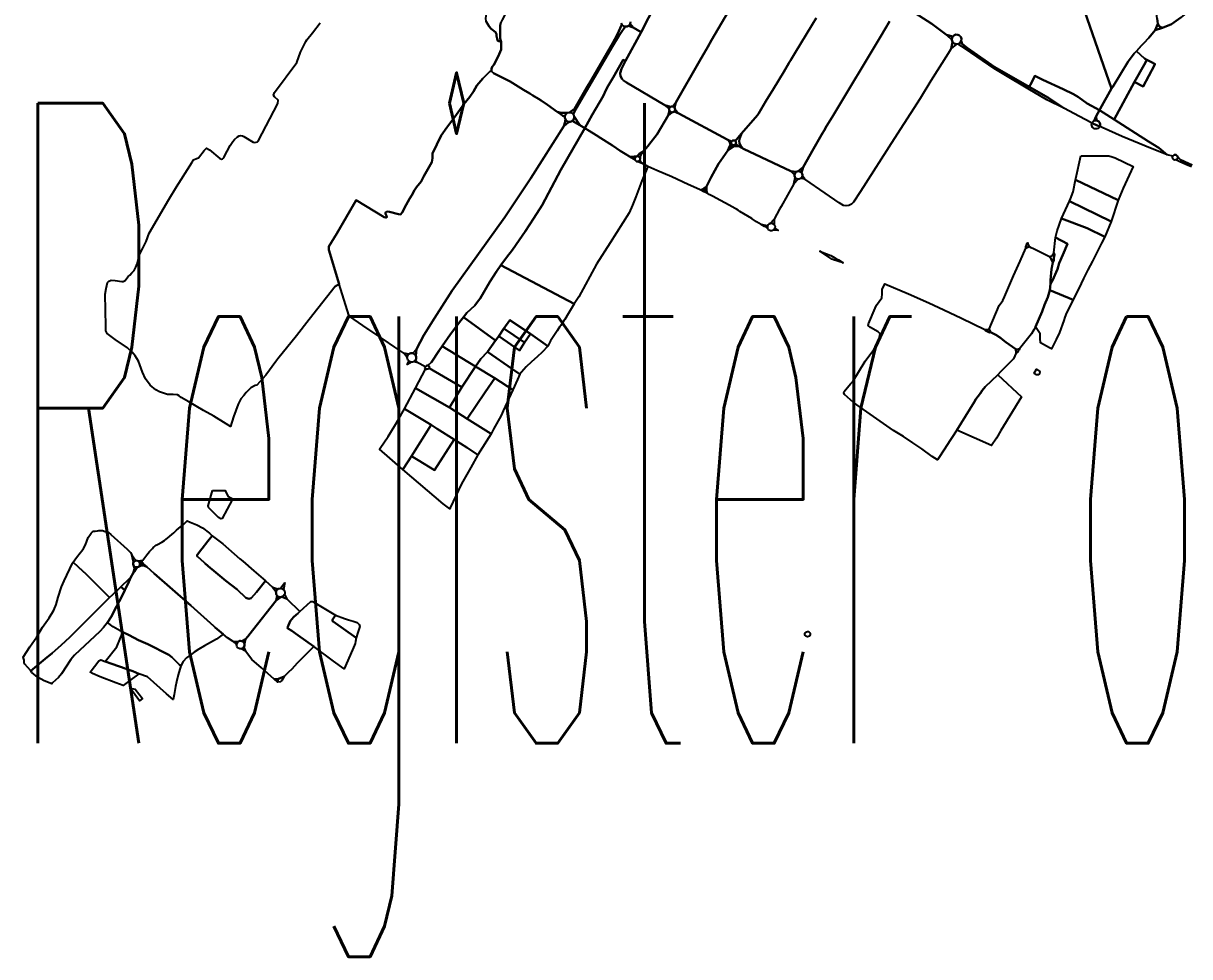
# Model space of a CAD drawing. Header units: millimetres. Extents: x -5124 to 18012, y -6362 to 5362.
# Drawn here: x -5064 to -135, y -6362 to -2417 of the extents above; entities that cross this region are included whole.
import ezdxf

# ---------------------------------------------------------------- set-up
doc = ezdxf.new("R2010")
doc.units = ezdxf.units.MM
doc.layers.add('brokenLine', color=1, linetype='Continuous')
doc.styles.get("Standard").update_dxf_attribs({"font": 'txt', "bigfont": 'bigfont'})

msp = doc.modelspace()

# ---------------------------------------------------------------- linework, layer by layer
at = {"layer": 'brokenLine', "color": 1}
for points in [[(-272.6, -2396.5), (-270.4, -2419.8), (-280.9, -2445.4), (-307.7, -2477.9), (-329.5, -2500.7), (-339, -2511.1), (-360.6, -2535.3), (-369.4, -2544.5), (-395.6, -2578.1), (-460.1, -2685), (-465.1, -2693.3), (-683.1, -2067.3)], [(-683.1, -2067.3), (-465.1, -2693.3)], [(-2453.2, -2454), (-2331, -2214.3)], [(-2331, -2214.3), (-2453.2, -2454), (-2453.2, -2454)], [(-199.6, -2319.2), (-164.1, -2339.1), (-136.7, -2359.9), (-145.2, -2370.1), (-173.1, -2393.1), (-212.6, -2420.8), (-250.6, -2435.6), (-263, -2431), (-270.4, -2419.8), (-272.6, -2396.5), (-278.2, -2354), (-281, -2330.5), (-277.9, -2311.2), (-269.7, -2283.4), (-261.3, -2285.3), (-238.5, -2296.9), (-199.6, -2319.2), (-199.6, -2319.2)], [(-3045.3, -2495.7), (-3059.4, -2490.9), (-3062.2, -2483.4), (-3064.2, -2470.3), (-3064.2, -2463.4), (-3069.1, -2454.5), (-3086.9, -2440.7), (-3095.9, -2430.4), (-3107.6, -2409.1), (-3109.6, -2396), (-3106.2, -2378.8), (-3081.3, -2339.2), (-3026.4, -2375.9), (-3041, -2402.1), (-3046.5, -2413.8), (-3048.5, -2426.2), (-3048.8, -2481.2), (-3045.3, -2495.7), (-3045.3, -2495.7)], [(-2071.1, -2345), (-2155.3, -2488.8), (-2171.7, -2516.8), (-2206.6, -2576.4), (-2306.7, -2752.1), (-2320, -2768.1), (-2324.5, -2768), (-2328.9, -2769.6), (-2352.7, -2763.3), (-2515.6, -2667.7), (-2527.9, -2659.1), (-2533, -2653.1), (-2541.1, -2640.4), (-2541.4, -2627.4), (-2536.4, -2610.1), (-2518.8, -2576), (-2453.2, -2454), (-2453.2, -2454)], [(-1713.7, -2395.8), (-1729.1, -2421.2), (-1804.8, -2546.1), (-1822.1, -2574.8), (-1827.2, -2583.1), (-1828.6, -2585.5), (-1850.8, -2622.2), (-1894.6, -2694.5), (-1926.3, -2746.7), (-1956.4, -2796.5), (-1961.9, -2805.6), (-2029.2, -2882.5), (-2038.3, -2892.5), (-2055.4, -2914.6), (-2057.9, -2912.9), (-2060.7, -2911.9), (-2063.7, -2911.8), (-2066.7, -2912.5), (-2069.2, -2914.1), (-2071.3, -2916.4), (-2089.7, -2907.7), (-2293.4, -2798.9), (-2309.7, -2781.1), (-2310.3, -2776.7), (-2312.3, -2772.9), (-2306.7, -2752.1), (-2206.6, -2576.4), (-2171.7, -2516.8), (-2155.3, -2488.8), (-2071.1, -2345)], [(-1315.3, -2361.8), (-1225.5, -2420), (-1163, -2466.3), (-1140.7, -2486.9), (-1137.7, -2496), (-1142.6, -2523.3), (-1156.3, -2544.8), (-1229.8, -2660.1), (-1274.4, -2734.8), (-1383.9, -2905.8), (-1526.5, -3127.7), (-1555.3, -3172.6), (-1564.6, -3181.6), (-1575.6, -3187.2), (-1586.6, -3189.2), (-1598.2, -3186.7), (-1617.1, -3176.2), (-1676.2, -3135.3), (-1761.3, -3076.5), (-1772.1, -3061.4), (-1772.1, -3057.1), (-1773.2, -3052.8), (-1775.4, -3049), (-1768.5, -3025.4), (-1724.7, -2948), (-1690.9, -2888.4), (-1676.2, -2862.5), (-1674.2, -2858.3), (-1641.9, -2806.1), (-1441.1, -2471.6), (-1403.9, -2409.7)], [(-465.1, -2693.3), (-513.5, -2779.2), (-516.8, -2784.7), (-568.7, -2755.9), (-605.5, -2729.4), (-626.4, -2717.2), (-669.5, -2695.5), (-755.2, -2655.3), (-789.3, -2639.6), (-804.3, -2669), (-814, -2686), (-958.4, -2603.1), (-1075.7, -2520.3), (-1096.2, -2503.4), (-1100.6, -2491.1), (-1100.1, -2482), (-1102.6, -2474.9), (-1107.9, -2469), (-1114.7, -2465.5), (-1123, -2465), (-1131.5, -2468.2), (-1136.4, -2472.6), (-1163, -2466.3), (-1225.5, -2420), (-1315.3, -2361.8)], [(-3107.6, -2409.1), (-3095.9, -2430.4), (-3086.9, -2440.7), (-3069.1, -2454.5), (-3064.2, -2463.4), (-3064.2, -2470.3), (-3062.2, -2483.4), (-3059.4, -2490.9), (-3045.3, -2495.7), (-3044.6, -2510.5), (-3045.1, -2528), (-3053.3, -2547.9), (-3064.3, -2571.3), (-3076, -2592.6), (-3082.2, -2601.6), (-3085, -2609.8), (-3085.1, -2619.2), (-3092.6, -2621.4), (-3098.8, -2626.2), (-3122.9, -2650.3), (-3147.9, -2680.2), (-3161.9, -2704.8), (-3176.5, -2727.3), (-3202.6, -2759), (-3241.1, -2811.9), (-3274.1, -2856.8), (-3298.5, -2891.1), (-3334.6, -2967.1), (-3334.6, -2986.7), (-3337.8, -3003.3), (-3354.9, -3032.9), (-3371.3, -3062.9), (-3382.7, -3085.1), (-3402.7, -3109.8), (-3411.6, -3122.2), (-3421.9, -3144.1), (-3431.6, -3159.2), (-3446, -3184.1), (-3462.7, -3216.3), (-3470.4, -3224.9), (-3479.3, -3224.4), (-3516.3, -3213.9), (-3523.4, -3212.9), (-3528.7, -3214.2), (-3533.2, -3216.9), (-3533.9, -3220.3), (-3531.9, -3224.6), (-3529, -3230.9), (-3528.5, -3235), (-3529.7, -3237.6), (-3533.9, -3238.2), (-3539.7, -3236.1), (-3656.8, -3165), (-3738.7, -3305.2), (-3772.5, -3360.9), (-3773.2, -3374.7), (-3728.8, -3520.2), (-3746.6, -3529), (-3856.6, -3669.4), (-3910.3, -3738.6), (-3988.9, -3835.8), (-3992.5, -3840.5), (-3997.1, -3846.1), (-4039.8, -3903.7), (-4077.2, -3946.8), (-4084.7, -3947.4), (-4102.5, -3957.4), (-4121.8, -3977.4), (-4132.4, -3989.7), (-4144.9, -4004.2), (-4147.9, -4010), (-4156.8, -4026.7), (-4176.4, -4079.8), (-4188.4, -4120.6), (-4207.2, -4109.5), (-4259.1, -4077.8), (-4303, -4053.1), (-4364, -4017), (-4397.1, -3998), (-4405.6, -3992), (-4411.8, -3987.7), (-4431, -3985.6), (-4455, -3985.6), (-4488.2, -3974.9), (-4503.8, -3965.9), (-4527.8, -3946.6), (-4547.3, -3919.9), (-4559.9, -3891.8), (-4577.7, -3845), (-4591.4, -3823), (-4603.8, -3806.7), (-4623.5, -3789.2), (-4676, -3753.9), (-4710.3, -3728.2), (-4715.8, -3716.6), (-4715.4, -3696.5), (-4717.5, -3561.7), (-4713.3, -3537.4), (-4707.9, -3512.1), (-4702.8, -3506.3), (-4696.2, -3503.5), (-4692.1, -3502.8), (-4675.8, -3504.8), (-4647.7, -3507.9), (-4641.7, -3507.7), (-4633.5, -3504.1), (-4626.9, -3494.1), (-4620.9, -3486.6), (-4614.4, -3481.3), (-4605.3, -3472.2), (-4596.1, -3461.5), (-4588.8, -3447.9), (-4582.6, -3433.5), (-4578.7, -3416.8), (-4576.4, -3405), (-4575.3, -3399.1), (-4571.2, -3391), (-4560.2, -3370.6), (-4544.2, -3339.8), (-4532.1, -3303.9), (-4449.1, -3161.6), (-4417.1, -3108.4), (-4351.2, -3003.6), (-4344.6, -2994.5), (-4332.8, -2988.3), (-4324.1, -2985.6), (-4300, -2954), (-4289.4, -2945.4), (-4277, -2952), (-4233.1, -2988.4), (-4227.1, -2990.8), (-4222.6, -2989.9), (-4218.8, -2986.9), (-4214.9, -2980.8), (-4189.7, -2933.8), (-4178.6, -2916.2), (-4171.6, -2907.8), (-4158.8, -2896.6), (-4152.5, -2892.1), (-4146.1, -2890.9), (-4138.1, -2892.6), (-4131.9, -2896.1), (-4092.8, -2919.4), (-4085.1, -2920.3), (-4079.7, -2919.3), (-4074.8, -2918.5), (-4071.8, -2915.1), (-3988.2, -2756.5), (-3987.4, -2742.6), (-4002.6, -2728), (-4006.7, -2720.1), (-4002.6, -2709.7), (-3907.7, -2582.5), (-3893.3, -2539.2), (-3870.3, -2494.3), (-3865.6, -2487), (-3842, -2456.9), (-3809.9, -2415.5)], [(-2755.6, -2793.6), (-2764.1, -2795.3), (-2788.5, -2795.4), (-2808.2, -2791.8), (-2848.5, -2761), (-2875.9, -2742.7), (-2887.2, -2735.9), (-2910.5, -2721.7), (-2923.9, -2714.1), (-2951.1, -2697.6), (-3006.8, -2663.2), (-3077.6, -2627.5), (-3085.1, -2619.2), (-3085, -2609.8), (-3082.2, -2601.6), (-3076, -2592.6), (-3064.3, -2571.3), (-3053.3, -2547.9), (-3045.1, -2528), (-3044.6, -2510.5), (-3045.3, -2495.7), (-3048.8, -2481.2), (-3048.5, -2426.2), (-3046.5, -2413.8)], [(-2498.5, -2411.2), (-2500, -2418.9), (-2503.1, -2424.1), (-2507.3, -2427.9), (-2507.3, -2427.9)], [(-2453.2, -2454), (-2486.9, -2434.4), (-2500, -2418.9), (-2498.5, -2411.2)], [(-1403.9, -2409.7), (-1441.1, -2471.6), (-1641.9, -2806.1), (-1674.2, -2858.3), (-1676.2, -2862.5), (-1690.9, -2888.4), (-1724.7, -2948), (-1768.5, -3025.4), (-1789.1, -3042.5), (-1793.7, -3043.2), (-1797.9, -3045.1), (-1820.9, -3042.4), (-2020.3, -2947.6), (-2032.7, -2935.2), (-2037.5, -2924.9), (-2038.8, -2913.2), (-2036.1, -2902.2), (-2029.2, -2882.5), (-1961.9, -2805.6), (-1956.4, -2796.5), (-1926.3, -2746.7), (-1894.6, -2694.5), (-1850.8, -2622.2), (-1828.6, -2585.5), (-1827.2, -2583.1), (-1822.1, -2574.8), (-1804.8, -2546.1), (-1729.1, -2421.2), (-1713.7, -2395.8)], [(-186.3, -2980.4), (-188.1, -2977.1), (-191, -2974.5), (-192.9, -2973.6), (-196.7, -2972.9), (-200.5, -2973.5), (-202.3, -2974.4), (-205.2, -2976.8), (-206.8, -2979.3), (-230.4, -2972.9), (-265.9, -2943.6), (-308.7, -2916.2), (-454.2, -2823.4), (-368.1, -2664.8), (-363.7, -2667.1), (-335.2, -2682.2), (-331.2, -2684.1), (-283.8, -2593.9), (-281.4, -2589.7), (-299.4, -2580.6), (-316.9, -2571.6), (-326.5, -2565.4), (-360.6, -2535.3), (-339, -2511.1), (-329.5, -2500.7), (-307.7, -2477.9), (-280.9, -2445.4), (-250.6, -2435.6), (-212.6, -2420.8), (-173.1, -2393.1)], [(-2537.5, -2416.1), (-2534.9, -2422.3), (-2554.2, -2465.8), (-2573.4, -2499), (-2665, -2657.2), (-2683.6, -2689.3), (-2735.3, -2778.5), (-2755.6, -2793.6), (-2755.6, -2793.6)], [(-2519, -2431.2), (-2531.8, -2447), (-2546.1, -2468.4), (-2573.9, -2515.7), (-2729.8, -2780.6), (-2740.4, -2801.3), (-2743.2, -2798.3), (-2746.3, -2796.1), (-2749.9, -2794.5), (-2755.6, -2793.6), (-2735.3, -2778.5), (-2683.6, -2689.3), (-2665, -2657.2), (-2573.4, -2499), (-2554.2, -2465.8), (-2534.9, -2422.3), (-2532.6, -2425.1), (-2528, -2428.7), (-2524.2, -2430.4), (-2519, -2431.2), (-2519, -2431.2)], [(-2711.9, -2847), (-2736.3, -2811.5), (-2737.8, -2805.7), (-2740.4, -2801.3), (-2729.8, -2780.6), (-2573.9, -2515.7), (-2546.1, -2468.4), (-2531.8, -2447), (-2519, -2431.2), (-2512.1, -2430.3), (-2507.3, -2427.9), (-2486.9, -2434.4), (-2453.2, -2454), (-2518.8, -2576), (-2528.7, -2572), (-2570.8, -2646.8), (-2592.1, -2681.2), (-2601.2, -2697), (-2613.3, -2725.6), (-2659.8, -2804), (-2690.9, -2859.9), (-2711.9, -2847), (-2711.9, -2847)], [(-2507.3, -2427.9), (-2512.1, -2430.3), (-2519, -2431.2), (-2524.2, -2430.4), (-2528, -2428.7), (-2532.6, -2425.1), (-2534.9, -2422.3), (-2537.5, -2416.1)], [(-2500, -2418.9), (-2486.9, -2434.4), (-2507.3, -2427.9), (-2503.1, -2424.1), (-2500, -2418.9), (-2500, -2418.9)], [(-250.6, -2435.6), (-280.9, -2445.4), (-270.4, -2419.8), (-263, -2431), (-250.6, -2435.6), (-250.6, -2435.6)], [(-1140.7, -2486.9), (-1163, -2466.3), (-1136.4, -2472.6), (-1139.6, -2478.5), (-1140.7, -2486.9), (-1140.7, -2486.9)], [(-1137.7, -2496), (-1130.4, -2503.1), (-1120.9, -2505.8), (-1142.6, -2523.3), (-1137.7, -2496), (-1137.7, -2496)], [(-1140.7, -2486.9), (-1139.6, -2478.5), (-1136.4, -2472.6), (-1131.5, -2468.2), (-1123, -2465), (-1114.7, -2465.5), (-1107.9, -2469), (-1102.6, -2474.9), (-1100.1, -2482), (-1100.6, -2491.1), (-1106.6, -2500.5), (-1113.4, -2504.6), (-1120.9, -2505.8), (-1130.4, -2503.1), (-1137.7, -2496), (-1140.7, -2486.9), (-1140.7, -2486.9)], [(-1113.4, -2504.6), (-1106.6, -2500.5), (-1100.6, -2491.1), (-1096.2, -2503.4), (-1075.7, -2520.3), (-958.4, -2603.1), (-814, -2686), (-732, -2732.7), (-666.6, -2775.6), (-738.4, -2740.2), (-818, -2693.5), (-919.8, -2634.1), (-961, -2608.2), (-1082.7, -2525.1), (-1113.4, -2504.6), (-1113.4, -2504.6)], [(-395.6, -2578.1), (-369.4, -2544.5), (-360.6, -2535.3), (-326.5, -2565.4), (-316.9, -2571.6), (-328.2, -2592.4), (-368.1, -2664.8), (-454.2, -2823.4), (-516.8, -2784.7), (-513.5, -2779.2), (-465.1, -2693.3), (-460.1, -2685), (-395.6, -2578.1), (-395.6, -2578.1)], [(-2352.7, -2763.3), (-2334.9, -2777.7), (-2335.2, -2782.1), (-2333.7, -2786.9), (-2338.9, -2806.6), (-2386.2, -2885.1), (-2420.8, -2930.6), (-2424, -2935.3), (-2443.6, -2958.1), (-2450, -2961.9), (-2461.6, -2968.6), (-2473.4, -2979.8), (-2483.2, -2980.4), (-2490.2, -2981), (-2501.8, -2980.4), (-2520.4, -2969), (-2541.3, -2955.4), (-2555.7, -2946.3), (-2560.4, -2943.4), (-2574.4, -2933.9), (-2623.8, -2902.6), (-2643.2, -2889.7), (-2672.6, -2872), (-2690.9, -2859.9), (-2659.8, -2804), (-2613.3, -2725.6), (-2601.2, -2697), (-2592.1, -2681.2), (-2570.8, -2646.8), (-2528.7, -2572), (-2518.8, -2576), (-2536.4, -2610.1), (-2541.4, -2627.4), (-2541.1, -2640.4), (-2533, -2653.1), (-2527.9, -2659.1), (-2515.6, -2667.7), (-2352.7, -2763.3), (-2352.7, -2763.3)], [(-368.1, -2664.8), (-328.2, -2592.4), (-316.9, -2571.6), (-299.4, -2580.6), (-281.4, -2589.7), (-283.8, -2593.9), (-331.2, -2684.1), (-335.2, -2682.2), (-363.7, -2667.1), (-368.1, -2664.8), (-368.1, -2664.8)], [(-3656.8, -3165), (-3539.7, -3236.1), (-3533.9, -3238.2), (-3529.7, -3237.6), (-3528.5, -3235), (-3529, -3230.9), (-3531.9, -3224.6), (-3533.9, -3220.3), (-3533.2, -3216.9), (-3528.7, -3214.2), (-3523.4, -3212.9), (-3516.3, -3213.9), (-3479.3, -3224.4), (-3470.4, -3224.9), (-3462.7, -3216.3), (-3446, -3184.1), (-3431.6, -3159.2), (-3421.9, -3144.1), (-3411.6, -3122.2), (-3402.7, -3109.8), (-3382.7, -3085.1), (-3371.3, -3062.9), (-3354.9, -3032.9), (-3337.8, -3003.3), (-3334.6, -2986.7), (-3334.6, -2967.1), (-3298.5, -2891.1), (-3274.1, -2856.8), (-3241.1, -2811.9), (-3202.6, -2759), (-3176.5, -2727.3), (-3161.9, -2704.8), (-3147.9, -2680.2), (-3122.9, -2650.3), (-3098.8, -2626.2), (-3092.6, -2621.4), (-3085.1, -2619.2), (-3077.6, -2627.5), (-3006.8, -2663.2), (-2951.1, -2697.6), (-2923.9, -2714.1), (-2910.5, -2721.7), (-2887.2, -2735.9), (-2875.9, -2742.7), (-2848.5, -2761), (-2808.2, -2791.8), (-2791.3, -2803.2), (-2784.5, -2808.8), (-2775.8, -2811.1), (-2775.8, -2815.9), (-2773.6, -2822.8), (-2776, -2838), (-2780.6, -2852.3), (-2919.4, -3071), (-3029.8, -3236.1), (-3251.6, -3546.4), (-3326.8, -3662.7), (-3371.2, -3735.6), (-3401.9, -3793.9), (-3418.7, -3811.7), (-3423.8, -3811.3), (-3427.1, -3811.7), (-3430.5, -3812.8), (-3435.2, -3815.6), (-3455.8, -3811.5), (-3493.7, -3785.9), (-3544.1, -3751.8), (-3569.3, -3734.7), (-3629.5, -3693.9), (-3684.7, -3656.6), (-3689.1, -3650.4), (-3728.8, -3520.2), (-3773.2, -3374.7), (-3772.5, -3360.9), (-3738.7, -3305.2), (-3656.8, -3165), (-3656.8, -3165)], [(-789.3, -2639.6), (-755.2, -2655.3), (-669.5, -2695.5), (-626.4, -2717.2), (-605.5, -2729.4), (-568.7, -2755.9), (-516.8, -2784.7), (-530.6, -2809.4), (-538.4, -2828.8), (-543.5, -2831.8), (-545.1, -2833.4), (-548.3, -2838.3), (-548.5, -2838.9), (-553.7, -2836.6), (-601.6, -2811.5), (-666.6, -2775.6), (-732, -2732.7), (-814, -2686), (-804.3, -2669), (-789.3, -2639.6), (-789.3, -2639.6)], [(-2306.7, -2752.1), (-2312.3, -2772.9), (-2315.5, -2769.9), (-2320, -2768.1), (-2306.7, -2752.1), (-2306.7, -2752.1)], [(-2775.8, -2811.1), (-2784.5, -2808.8), (-2791.3, -2803.2), (-2808.2, -2791.8), (-2788.5, -2795.4), (-2764.1, -2795.3), (-2768.8, -2798.2), (-2771.7, -2801.2), (-2773.4, -2803.7), (-2775.1, -2807.8), (-2775.8, -2811.1), (-2775.8, -2811.1)], [(-2736.3, -2811.5), (-2736.4, -2816.1), (-2737.9, -2821.4), (-2739.7, -2824.7), (-2744.8, -2829.8), (-2749.2, -2832.1), (-2753.8, -2833.2), (-2756, -2833.3), (-2764.6, -2831.4), (-2766.8, -2830.2), (-2770.4, -2827.2), (-2773.6, -2822.8), (-2775.8, -2815.9), (-2775.8, -2811.1), (-2775.1, -2807.8), (-2773.4, -2803.7), (-2771.7, -2801.2), (-2768.8, -2798.2), (-2764.1, -2795.3), (-2755.6, -2793.6), (-2749.9, -2794.5), (-2746.3, -2796.1), (-2743.2, -2798.3), (-2740.4, -2801.3), (-2737.8, -2805.7), (-2736.3, -2811.5), (-2736.3, -2811.5)], [(-2324.2, -2793.4), (-2319.8, -2793.2), (-2314.1, -2790.4), (-2293.4, -2798.9), (-2089.7, -2907.7), (-2082.2, -2914.6), (-2078, -2920.8), (-2076, -2929), (-2079, -2935.2), (-2086.3, -2954), (-2126.8, -3010.9), (-2157.7, -3067.2), (-2177.3, -3106.2), (-2185.8, -3113.1), (-2192.6, -3118.6), (-2200.6, -3122.8), (-2207.3, -3119.7), (-2254.9, -3098.5), (-2324.1, -3066.3), (-2387.1, -3039.6), (-2424.8, -3021.9), (-2448.7, -3007.9), (-2455.4, -3000.6), (-2458.8, -2995.6), (-2457.4, -2990.3), (-2456.7, -2980.4), (-2454.2, -2973.6), (-2443.6, -2958.1), (-2424, -2935.3), (-2420.8, -2930.6), (-2386.2, -2885.1), (-2338.9, -2806.6), (-2324.2, -2793.4), (-2324.2, -2793.4)], [(-2334.9, -2777.7), (-2352.7, -2763.3), (-2328.9, -2769.6), (-2332.3, -2772.5), (-2334.9, -2777.7), (-2334.9, -2777.7)], [(-2333.7, -2786.9), (-2330.9, -2790.4), (-2327.1, -2792.7), (-2324.2, -2793.4), (-2338.9, -2806.6), (-2333.7, -2786.9), (-2333.7, -2786.9)], [(-2314.1, -2790.4), (-2319.8, -2793.2), (-2324.2, -2793.4), (-2327.1, -2792.7), (-2330.9, -2790.4), (-2333.7, -2786.9), (-2335.2, -2782.1), (-2334.9, -2777.7), (-2332.3, -2772.5), (-2328.9, -2769.6), (-2324.5, -2768), (-2320, -2768.1), (-2315.5, -2769.9), (-2312.3, -2772.9), (-2310.3, -2776.7), (-2309.7, -2781.1), (-2311.3, -2787), (-2314.1, -2790.4), (-2314.1, -2790.4)], [(-2293.4, -2798.9), (-2314.1, -2790.4), (-2311.3, -2787), (-2309.7, -2781.1), (-2293.4, -2798.9), (-2293.4, -2798.9)], [(-528.8, -2827.7), (-530.6, -2809.4), (-516.8, -2784.7), (-454.2, -2823.4), (-308.7, -2916.2), (-265.9, -2943.6), (-230.4, -2972.9), (-325.2, -2935.5), (-421.1, -2895.2), (-505.8, -2857.8), (-515.7, -2853.5), (-515.4, -2853), (-514, -2848.4), (-513.9, -2843.8), (-515, -2839.1), (-516.3, -2836.2), (-519.4, -2832.4), (-522.2, -2830.3), (-525.5, -2828.6), (-528.8, -2827.7), (-528.8, -2827.7)], [(-2780.6, -2852.3), (-2768.3, -2842.6), (-2756, -2833.3), (-2753.8, -2833.2), (-2749.2, -2832.1), (-2744.8, -2829.8), (-2711.9, -2847), (-2690.9, -2859.9), (-2792, -3036.7), (-2872, -3185.7), (-2906.4, -3240.5), (-2943.8, -3297.5), (-2969.3, -3333.8), (-2997.5, -3374.4), (-3022.9, -3407.4), (-3046.6, -3440), (-3064.2, -3466.5), (-3092.1, -3509.2), (-3134.1, -3579.9), (-3140.7, -3589), (-3155.4, -3609.4), (-3189.3, -3641.2), (-3203.3, -3659.7), (-3214.7, -3672.9), (-3259.4, -3730.7), (-3294.5, -3782.2), (-3306.9, -3800.2), (-3338.9, -3848.9), (-3354.1, -3863.7), (-3357.9, -3863.5), (-3360.2, -3864.8), (-3363.2, -3866.9), (-3365.1, -3869.3), (-3399.9, -3851), (-3406.7, -3840.3), (-3404.5, -3835.1), (-3403.9, -3831.4), (-3404.2, -3827), (-3405.9, -3821.9), (-3401.9, -3793.9), (-3371.2, -3735.6), (-3326.8, -3662.7), (-3251.6, -3546.4), (-3029.8, -3236.1), (-2919.4, -3071), (-2780.6, -2852.3), (-2780.6, -2852.3)], [(-2773.6, -2822.8), (-2770.4, -2827.2), (-2766.8, -2830.2), (-2764.6, -2831.4), (-2756, -2833.3), (-2768.3, -2842.6), (-2780.6, -2852.3), (-2776, -2838), (-2773.6, -2822.8), (-2773.6, -2822.8)], [(-2711.9, -2847), (-2744.8, -2829.8), (-2739.7, -2824.7), (-2737.9, -2821.4), (-2736.4, -2816.1), (-2736.3, -2811.5), (-2711.9, -2847), (-2711.9, -2847)], [(-519.9, -2859), (-522.8, -2861.1), (-527.4, -2862.9), (-532, -2863.5), (-536.9, -2862.7), (-541.8, -2860.4), (-543.5, -2859.1), (-545.6, -2857), (-548.1, -2852.9), (-549.5, -2848.7), (-549.8, -2845.6), (-549.1, -2840.8), (-548.5, -2838.9), (-515.7, -2853.5), (-517.3, -2856.1), (-519.9, -2859), (-519.9, -2859)], [(-515.7, -2853.5), (-548.5, -2838.9), (-548.3, -2838.3), (-545.1, -2833.4), (-543.5, -2831.8), (-538.4, -2828.8), (-533, -2827.5), (-528.8, -2827.7), (-525.5, -2828.6), (-522.2, -2830.3), (-519.4, -2832.4), (-516.3, -2836.2), (-515, -2839.1), (-513.9, -2843.8), (-514, -2848.4), (-515.4, -2853), (-515.7, -2853.5), (-515.7, -2853.5)], [(-538.4, -2828.8), (-530.6, -2809.4), (-528.8, -2827.7), (-533, -2827.5), (-538.4, -2828.8), (-538.4, -2828.8)], [(-2735.6, -3603.4), (-3046.6, -3440), (-3022.9, -3407.4), (-2997.5, -3374.4), (-2969.3, -3333.8), (-2943.8, -3297.5), (-2906.4, -3240.5), (-2872, -3185.7), (-2792, -3036.7), (-2690.9, -2859.9), (-2672.6, -2872), (-2643.2, -2889.7), (-2623.8, -2902.6), (-2574.4, -2933.9), (-2560.4, -2943.4), (-2555.7, -2946.3), (-2541.3, -2955.4), (-2520.4, -2969), (-2501.8, -2980.4), (-2485.9, -2989.2), (-2479.9, -2992.1), (-2478.6, -2995.7), (-2476.1, -2998.7), (-2472.4, -3000.8), (-2466.9, -3001.3), (-2459.6, -3004.6), (-2448.7, -3007.9), (-2424.8, -3021.9), (-2450.3, -3083), (-2475.6, -3151), (-2489.3, -3186.2), (-2504.1, -3218.1), (-2584.8, -3344.6), (-2641.5, -3435.7), (-2717.1, -3572.7), (-2735.6, -3603.4), (-2735.6, -3603.4)], [(-2071.3, -2916.4), (-2072.6, -2919.3), (-2073, -2922.5), (-2072.3, -2925.7), (-2070.7, -2928.5), (-2068.4, -2930.7), (-2086.3, -2954), (-2079, -2935.2), (-2076, -2929), (-2078, -2920.8), (-2082.2, -2914.6), (-2089.7, -2907.7), (-2071.3, -2916.4), (-2071.3, -2916.4)], [(-2029.2, -2882.5), (-2036.1, -2902.2), (-2038.8, -2913.2), (-2037.5, -2924.9), (-2032.7, -2935.2), (-2020.3, -2947.6), (-2040.2, -2936.6), (-2054.2, -2928.2), (-2052.8, -2925.6), (-2052.2, -2922.7), (-2052.5, -2919.7), (-2053.6, -2917), (-2055.4, -2914.6), (-2038.3, -2892.5), (-2029.2, -2882.5), (-2029.2, -2882.5)], [(-2040.2, -2936.6), (-2020.3, -2947.6), (-1820.9, -3042.4), (-1805.5, -3057.9), (-1805.4, -3061.9), (-1804.3, -3065.7), (-1802.3, -3069.2), (-1807.9, -3095.4), (-1861.6, -3190.8), (-1868.2, -3202.8), (-1891.3, -3245.3), (-1907.7, -3262.5), (-1912.9, -3264.9), (-1917, -3269), (-1919.1, -3273.5), (-1946.6, -3267.3), (-1965.2, -3255.6), (-1984.4, -3243.5), (-1985.7, -3242.7), (-2003.1, -3232.2), (-2036.4, -3212.4), (-2043.9, -3207.3), (-2050.8, -3202.4), (-2055.3, -3199.2), (-2082, -3185.8), (-2117.5, -3165.5), (-2152, -3147.5), (-2165.2, -3140.7), (-2174.9, -3135.3), (-2176.8, -3126.2), (-2177.5, -3116.5), (-2177.3, -3106.2), (-2157.7, -3067.2), (-2126.8, -3010.9), (-2086.3, -2954), (-2070.5, -2942.8), (-2059.5, -2936.6), (-2040.2, -2936.6), (-2040.2, -2936.6)], [(-2040.2, -2936.6), (-2059.5, -2936.6), (-2070.5, -2942.8), (-2086.3, -2954), (-2068.4, -2930.7), (-2065.5, -2932.1), (-2062.3, -2932.5), (-2059.2, -2931.9), (-2056.4, -2930.4), (-2054.2, -2928.2), (-2040.2, -2936.6), (-2040.2, -2936.6)], [(-2071.3, -2916.4), (-2069.2, -2914.1), (-2066.7, -2912.5), (-2063.7, -2911.8), (-2060.7, -2911.9), (-2057.9, -2912.9), (-2055.4, -2914.6), (-2053.6, -2917), (-2052.5, -2919.7), (-2052.2, -2922.7), (-2052.8, -2925.6), (-2054.2, -2928.2), (-2056.4, -2930.4), (-2059.2, -2931.9), (-2062.3, -2932.5), (-2065.5, -2932.1), (-2068.4, -2930.7), (-2070.7, -2928.5), (-2072.3, -2925.7), (-2073, -2922.5), (-2072.6, -2919.3), (-2071.3, -2916.4), (-2071.3, -2916.4)], [(-2501.8, -2980.4), (-2490.2, -2981), (-2483.2, -2980.4), (-2473.4, -2979.8), (-2476.6, -2982), (-2478.4, -2984.1), (-2479.8, -2987.8), (-2479.9, -2992.1), (-2485.9, -2989.2), (-2501.8, -2980.4), (-2501.8, -2980.4)], [(-2457.4, -2990.3), (-2458.8, -2995.6), (-2460.1, -2997.5), (-2463.2, -3000), (-2466.9, -3001.3), (-2472.4, -3000.8), (-2476.1, -2998.7), (-2478.6, -2995.7), (-2479.9, -2992.1), (-2479.8, -2987.8), (-2478.4, -2984.1), (-2476.6, -2982), (-2473.4, -2979.8), (-2471.4, -2979.1), (-2467.5, -2978.8), (-2462.1, -2980.9), (-2458.7, -2984.8), (-2457.4, -2990.3), (-2457.4, -2990.3)], [(-2473.4, -2979.8), (-2461.6, -2968.6), (-2450, -2961.9), (-2443.6, -2958.1), (-2454.2, -2973.6), (-2456.7, -2980.4), (-2457.4, -2990.3), (-2458.7, -2984.8), (-2462.1, -2980.9), (-2467.5, -2978.8), (-2471.4, -2979.1), (-2473.4, -2979.8), (-2473.4, -2979.8)], [(-2448.7, -3007.9), (-2459.6, -3004.6), (-2466.9, -3001.3), (-2463.2, -3000), (-2460.1, -2997.5), (-2458.8, -2995.6), (-2455.4, -3000.6), (-2448.7, -3007.9), (-2448.7, -3007.9)], [(-595.6, -2977.1), (-495.7, -2977), (-477.1, -2977.7), (-462.7, -2981.2), (-449.6, -2986), (-374.7, -3022.4), (-416.8, -3113.9), (-437.1, -3164.3), (-617.3, -3079.2), (-615.9, -3072.8), (-595.6, -2977.1), (-595.6, -2977.1)], [(-186.3, -2980.4), (-185.8, -2985.4), (-186.9, -2989.1), (-189.8, -2992.6), (-193.2, -2994.5), (-198.7, -2994.9), (-202.3, -2993.6), (-205.6, -2990.7), (-207.3, -2987.3), (-207.8, -2983), (-206.8, -2979.3), (-205.2, -2976.8), (-202.3, -2974.4), (-200.5, -2973.5), (-196.7, -2972.9), (-192.9, -2973.6), (-191, -2974.5), (-188.1, -2977.1), (-186.3, -2980.4), (-186.3, -2980.4)], [(-128.3, -3023.2), (-141.4, -3017.5), (-176.9, -3002), (-193.2, -2994.5), (-189.8, -2992.6), (-186.9, -2989.1), (-185.8, -2985.4), (-186.3, -2980.4), (-186.3, -2980.4)], [(-125.4, -3017.2), (-173.5, -2993.8), (-186.3, -2980.4), (-186.3, -2980.4)], [(-186.3, -2980.4), (-173.5, -2993.8), (-125.4, -3017.2)], [(-1797.9, -3045.1), (-1801.7, -3048.5), (-1804.3, -3052.9), (-1805.5, -3057.9), (-1820.9, -3042.4), (-1797.9, -3045.1), (-1797.9, -3045.1)], [(-1790.4, -3076), (-1795, -3074.9), (-1799, -3072.6), (-1802.3, -3069.2), (-1804.3, -3065.7), (-1805.4, -3061.9), (-1805.5, -3057.9), (-1804.3, -3052.9), (-1801.7, -3048.5), (-1797.9, -3045.1), (-1793.7, -3043.2), (-1789.1, -3042.5), (-1783.9, -3043.2), (-1779.2, -3045.4), (-1775.4, -3049), (-1773.2, -3052.8), (-1772.1, -3057.1), (-1772.1, -3061.4), (-1773.4, -3066.1), (-1776.1, -3070.2), (-1779.7, -3073.4), (-1784.9, -3075.6), (-1790.4, -3076), (-1790.4, -3076)], [(-1775.4, -3049), (-1779.2, -3045.4), (-1783.9, -3043.2), (-1789.1, -3042.5), (-1768.5, -3025.4), (-1775.4, -3049), (-1775.4, -3049)], [(-1802.3, -3069.2), (-1799, -3072.6), (-1795, -3074.9), (-1790.4, -3076), (-1807.9, -3095.4), (-1802.3, -3069.2), (-1802.3, -3069.2)], [(-1761.3, -3076.5), (-1779.7, -3073.4), (-1776.1, -3070.2), (-1773.4, -3066.1), (-1772.1, -3061.4), (-1761.3, -3076.5), (-1761.3, -3076.5)], [(-642.5, -3169.5), (-638.4, -3158.5), (-627.7, -3130), (-617.3, -3079.2), (-437.1, -3164.3), (-466.7, -3254.1), (-642.5, -3169.5), (-642.5, -3169.5)], [(-2185.8, -3113.1), (-2188.5, -3121.3), (-2187.8, -3128.9), (-2200.6, -3122.8), (-2192.6, -3118.6), (-2185.8, -3113.1), (-2185.8, -3113.1)], [(-2177.3, -3106.2), (-2177.5, -3116.5), (-2181, -3124.1), (-2187.8, -3128.9), (-2188.5, -3121.3), (-2185.8, -3113.1), (-2177.3, -3106.2), (-2177.3, -3106.2)], [(-2177.5, -3116.5), (-2176.8, -3126.2), (-2174.9, -3135.3), (-2187.8, -3128.9), (-2181, -3124.1), (-2177.5, -3116.5), (-2177.5, -3116.5)], [(-642.5, -3169.5), (-466.7, -3254.1), (-494.5, -3319.9), (-569.2, -3283.2), (-676.3, -3241.5), (-642.5, -3169.5), (-642.5, -3169.5)], [(-1891.1, -3268), (-1895.5, -3264.2), (-1898.5, -3262.9), (-1904.2, -3262), (-1907.7, -3262.5), (-1891.3, -3245.3), (-1891.1, -3268), (-1891.1, -3268)], [(-726.4, -3545.4), (-723.7, -3517.7), (-715.2, -3504.7), (-694.5, -3455.8), (-686.5, -3430.2), (-671.5, -3395.9), (-652.1, -3349.5), (-701.8, -3321.9), (-695.9, -3294.1), (-676.3, -3241.5), (-569.2, -3283.2), (-494.5, -3319.9), (-508.2, -3346.3), (-545.5, -3422.3), (-565.6, -3458.4), (-584, -3496), (-594.3, -3517), (-627.7, -3585.8), (-726.4, -3545.4), (-726.4, -3545.4)], [(-1919.1, -3273.5), (-1919.8, -3278.9), (-1918.8, -3284), (-1923, -3279.7), (-1923.5, -3279.3), (-1932, -3275.6), (-1946.6, -3267.3), (-1919.1, -3273.5), (-1919.1, -3273.5)], [(-1915.6, -3289.1), (-1918.8, -3284), (-1919.8, -3278.9), (-1919.1, -3273.5), (-1917, -3269), (-1912.9, -3264.9), (-1907.7, -3262.5), (-1904.2, -3262), (-1898.5, -3262.9), (-1895.5, -3264.2), (-1891.1, -3268), (-1889, -3271.4), (-1887.5, -3277), (-1888.1, -3282.7), (-1890.1, -3287), (-1893.9, -3291.1), (-1898.2, -3293.4), (-1901.5, -3294.2), (-1906, -3294.2), (-1909.6, -3293.3), (-1913.3, -3291.2), (-1915.6, -3289.1), (-1915.6, -3289.1)], [(-1893.9, -3291.1), (-1890.1, -3287), (-1888.1, -3282.7), (-1873.7, -3292.7), (-1893.9, -3291.1), (-1893.9, -3291.1)], [(-825.2, -3354.2), (-822.7, -3346.9), (-818.8, -3344.5), (-817.9, -3353), (-814.1, -3360.5), (-827.2, -3367), (-828.1, -3361.2), (-825.2, -3354.2), (-825.2, -3354.2)], [(-723.7, -3517.7), (-723.6, -3502.7), (-719.4, -3456.1), (-714.3, -3427.7), (-710, -3419.2), (-708.8, -3409.4), (-707.1, -3395), (-709.3, -3387.6), (-701.8, -3321.9), (-652.1, -3349.5), (-671.5, -3395.9), (-686.5, -3430.2), (-694.5, -3455.8), (-715.2, -3504.7), (-723.7, -3517.7), (-723.7, -3517.7)], [(-1598.9, -3429.5), (-1622.4, -3423.1), (-1640, -3416.9), (-1647.2, -3414.3), (-1656.3, -3408.3), (-1674.4, -3396.2), (-1697.9, -3380.1), (-1670.6, -3391), (-1651.4, -3399), (-1635.1, -3407.8), (-1619.2, -3416.1), (-1598.9, -3429.5), (-1598.9, -3429.5)], [(-714.3, -3427.7), (-719.4, -3456.1), (-723.6, -3502.7), (-723.7, -3517.7), (-726.4, -3545.4), (-734.9, -3574), (-748.2, -3606.8), (-759.3, -3635.4), (-787.4, -3700.2), (-794.3, -3712.1), (-804.1, -3729), (-854.9, -3792.6), (-863.3, -3795.2), (-870.1, -3794.6), (-912.4, -3764.2), (-925.2, -3754.3), (-934.9, -3746.5), (-954.5, -3734.3), (-977.4, -3722.8), (-983.2, -3710.4), (-939.8, -3609.6), (-925.4, -3589.2), (-918.1, -3572.6), (-879.4, -3484.8), (-851.7, -3421.8), (-827.2, -3367), (-814.1, -3360.5), (-806.7, -3364.4), (-798.7, -3368.1), (-731.2, -3400.8), (-727.4, -3403.1), (-720.6, -3411.9), (-714.3, -3427.7), (-714.3, -3427.7)], [(-709.3, -3387.6), (-707.1, -3395), (-708.8, -3409.4), (-710, -3419.2), (-714.3, -3427.7), (-720.6, -3411.9), (-727.4, -3403.1), (-717.5, -3400.2), (-709.3, -3387.6), (-709.3, -3387.6)], [(-2776, -3668.4), (-2778.1, -3671.8), (-2793.2, -3693.7), (-2796.6, -3698.7), (-2808.7, -3716.2), (-2836.5, -3758.9), (-2848.2, -3781.5), (-2921.4, -3729.1), (-3008.7, -3671.5), (-3032.8, -3707), (-3055.2, -3740), (-3068.3, -3757.3), (-3203.3, -3659.7), (-3189.3, -3641.2), (-3155.4, -3609.4), (-3140.7, -3589), (-3134.1, -3579.9), (-3092.1, -3509.2), (-3064.2, -3466.5), (-3046.6, -3440), (-2735.6, -3603.4), (-2761.2, -3644.6), (-2776, -3668.4), (-2776, -3668.4)], [(-1045.6, -4017.9), (-1119.8, -4137.1), (-1163.9, -4205.9), (-1168.3, -4212.2), (-1200.5, -4262), (-1223, -4248.2), (-1267.3, -4215.2), (-1305.5, -4190.6), (-1344.3, -4163), (-1386.7, -4138.2), (-1556.2, -4020.1), (-1594.2, -3985.7), (-1596.6, -3978.9), (-1595.4, -3972.9), (-1568.2, -3941.3), (-1558.2, -3931.7), (-1507, -3845.3), (-1470.6, -3796.1), (-1452.2, -3766.1), (-1447.3, -3751), (-1443.8, -3729.2), (-1451.8, -3720.4), (-1483.4, -3702.4), (-1493.8, -3694), (-1493, -3686.8), (-1464.6, -3620.8), (-1459, -3608), (-1447.4, -3593.2), (-1436.6, -3577.6), (-1435.4, -3560.8), (-1434.6, -3542.8), (-1423, -3518.2), (-1323.2, -3560.3), (-1238.2, -3598.9), (-1174.6, -3628.4), (-1099.6, -3663.5), (-1000.3, -3711.3), (-998, -3715.7), (-981.5, -3723.5), (-977.4, -3722.8), (-954.5, -3734.3), (-934.9, -3746.5), (-925.2, -3754.3), (-912.4, -3764.2), (-870.1, -3794.6), (-868.1, -3810.3), (-879.2, -3835.3), (-934.1, -3890.8), (-946, -3903.5), (-999.2, -3953.6), (-1011.6, -3968.8), (-1019.6, -3980), (-1038.4, -4006.3), (-1045.6, -4017.9), (-1045.6, -4017.9)], [(-726.4, -3545.4), (-627.7, -3585.8), (-656.1, -3640.7), (-662.6, -3658.9), (-667.7, -3673.3), (-685.1, -3723.2), (-699.1, -3753.4), (-719.2, -3793), (-727.2, -3788.2), (-765.5, -3767.1), (-767, -3749.2), (-767.6, -3728.9), (-787.4, -3700.2), (-759.3, -3635.4), (-748.2, -3606.8), (-734.9, -3574), (-726.4, -3545.4), (-726.4, -3545.4)], [(-3203.3, -3659.7), (-3068.3, -3757.3), (-3103, -3805.8), (-3130, -3835.4), (-3153.6, -3867.7), (-3294.5, -3782.2), (-3259.4, -3730.7), (-3214.7, -3672.9), (-3203.3, -3659.7), (-3203.3, -3659.7)], [(-2945.6, -3765.7), (-3032.8, -3707), (-3008.7, -3671.5), (-2921.4, -3729.1), (-2945.6, -3765.7), (-2945.6, -3765.7)], [(-2945.6, -3765.7), (-2921.4, -3729.1), (-2848.2, -3781.5), (-2871.4, -3807.2), (-2892.8, -3826.7), (-2915.9, -3847.9), (-2938.5, -3868.6), (-2959.2, -3891.1), (-2965.7, -3899.5), (-2997.1, -3878.9), (-3103, -3805.8), (-3068.3, -3757.3), (-3055.2, -3740), (-2967.9, -3799.5), (-2945.6, -3765.7), (-2945.6, -3765.7)], [(-3055.2, -3740), (-3032.8, -3707), (-2945.6, -3765.7), (-2967.9, -3799.5), (-3055.2, -3740), (-3055.2, -3740)], [(-1000.3, -3711.3), (-990.4, -3711.5), (-983.2, -3710.4), (-977.4, -3722.8), (-981.5, -3723.5), (-998, -3715.7), (-1000.3, -3711.3), (-1000.3, -3711.3)], [(-3418.7, -3811.7), (-3401.9, -3793.9), (-3405.9, -3821.9), (-3410.1, -3816.3), (-3418.7, -3811.7), (-3418.7, -3811.7)], [(-3349.5, -3874.9), (-3348.2, -3869.7), (-3349.5, -3866.9), (-3354.1, -3863.7), (-3338.9, -3848.9), (-3306.9, -3800.2), (-3294.5, -3782.2), (-3153.6, -3867.7), (-3210.5, -3955.3), (-3349.5, -3874.9), (-3349.5, -3874.9)], [(-854.9, -3792.6), (-856.4, -3797.3), (-859.6, -3802.3), (-863.3, -3808.1), (-868.1, -3810.3), (-870.1, -3794.6), (-863.3, -3795.2), (-854.9, -3792.6), (-854.9, -3792.6)], [(-3435.2, -3815.6), (-3439.1, -3820.1), (-3441.3, -3824.7), (-3442.1, -3830), (-3455.8, -3811.5), (-3435.2, -3815.6), (-3435.2, -3815.6)], [(-3442.1, -3830), (-3441.3, -3824.7), (-3439.1, -3820.1), (-3435.2, -3815.6), (-3430.5, -3812.8), (-3427.1, -3811.7), (-3423.8, -3811.3), (-3418.7, -3811.7), (-3410.1, -3816.3), (-3405.9, -3821.9), (-3404.2, -3827), (-3403.9, -3831.4), (-3404.5, -3835.1), (-3406.7, -3840.3), (-3409.9, -3844.3), (-3415.1, -3847.8), (-3419.3, -3849.2), (-3425.5, -3849.3), (-3429.4, -3848.4), (-3434.8, -3845.4), (-3439.8, -3839.5), (-3441.1, -3836.4), (-3442.1, -3830), (-3442.1, -3830)], [(-3415.1, -3847.8), (-3409.9, -3844.3), (-3406.7, -3840.3), (-3399.9, -3851), (-3415.1, -3847.8), (-3415.1, -3847.8)], [(-3153.6, -3867.7), (-3130, -3835.4), (-3103, -3805.8), (-2997.1, -3878.9), (-2965.7, -3899.5), (-2975.7, -3922.5), (-2996.1, -3965.8), (-3072.2, -3917.2), (-3153.6, -3867.7), (-3153.6, -3867.7)], [(-3441.7, -3859.1), (-3434.8, -3845.4), (-3429.4, -3848.4), (-3425.5, -3849.3), (-3441.7, -3859.1), (-3441.7, -3859.1)], [(-3349.5, -3874.9), (-3210.5, -3955.3), (-3263.7, -4041.1), (-3406.4, -3958.5), (-3363.9, -3878.8), (-3358.3, -3879.4), (-3352.9, -3877.4), (-3349.5, -3874.9), (-3349.5, -3874.9)], [(-3349.5, -3874.9), (-3352.9, -3877.4), (-3358.3, -3879.4), (-3363.9, -3878.8), (-3366.9, -3875.3), (-3367.1, -3872.7), (-3365.1, -3869.3), (-3363.2, -3866.9), (-3360.2, -3864.8), (-3357.9, -3863.5), (-3354.1, -3863.7), (-3349.5, -3866.9), (-3348.2, -3869.7), (-3349.5, -3874.9), (-3349.5, -3874.9)], [(-3153.6, -3867.7), (-3072.2, -3917.2), (-3112.5, -3976.7), (-3187.8, -4089.1), (-3263.7, -4041.1), (-3210.5, -3955.3), (-3153.6, -3867.7), (-3153.6, -3867.7)], [(-792.7, -3895.2), (-782.4, -3879), (-768.8, -3889.3), (-769.7, -3898), (-775.1, -3902.2), (-782.2, -3902.5), (-792.7, -3895.2), (-792.7, -3895.2)], [(-3187.8, -4089.1), (-3112.5, -3976.7), (-3072.2, -3917.2), (-2996.1, -3965.8), (-3036, -4055.4), (-3044.6, -4074.8), (-3076.6, -4133.1), (-3086.7, -4152), (-3187.8, -4089.1), (-3187.8, -4089.1)], [(-951.8, -4170.1), (-972.4, -4201.6), (-1119.8, -4137.1), (-1045.6, -4017.9), (-1038.4, -4006.3), (-1019.6, -3980), (-1011.6, -3968.8), (-999.2, -3953.6), (-946, -3903.5), (-846.5, -3996.3), (-932.8, -4138.7), (-951.8, -4170.1), (-951.8, -4170.1)], [(-3243.2, -4176), (-3314.8, -4130.6), (-3340.4, -4114.5), (-3453.4, -4046.9), (-3406.4, -3958.5), (-3263.7, -4041.1), (-3187.8, -4089.1), (-3086.7, -4152), (-3143.6, -4240.6), (-3189.4, -4210.1), (-3243.2, -4176), (-3243.2, -4176)], [(-3460, -4303), (-3559.5, -4217.6), (-3556.7, -4213.2), (-3522.4, -4163.4), (-3496, -4120.1), (-3477.4, -4089.1), (-3453.4, -4046.9), (-3340.4, -4114.5), (-3424, -4246.3), (-3457.1, -4298.4), (-3460, -4303), (-3460, -4303)], [(-3424, -4246.3), (-3340.4, -4114.5), (-3314.8, -4130.6), (-3243.2, -4176), (-3326.3, -4306.4), (-3396.2, -4263.3), (-3424, -4246.3), (-3424, -4246.3)], [(-3143.6, -4240.6), (-3173.6, -4294.1), (-3212.3, -4363.6), (-3259.6, -4464.9), (-3261.1, -4468.9), (-3290.3, -4448.4), (-3460, -4303), (-3457.1, -4298.4), (-3424, -4246.3), (-3396.2, -4263.3), (-3326.3, -4306.4), (-3243.2, -4176), (-3189.4, -4210.1), (-3143.6, -4240.6), (-3143.6, -4240.6)], [(-4264.7, -4391.6), (-4211.4, -4391.6), (-4199.8, -4415.2), (-4183.9, -4423.8), (-4181.3, -4431.6), (-4224.3, -4510.7), (-4229, -4511.1), (-4239.8, -4505.5), (-4281, -4463.4), (-4282.3, -4456.1), (-4264.7, -4391.6), (-4264.7, -4391.6)], [(-3992, -4835.5), (-3995.1, -4856.2), (-4095.5, -4983.3), (-4115.7, -5008.8), (-4124.6, -5020.1), (-4141, -5027.9), (-4146.5, -5027.2), (-4150.1, -5027.7), (-4156.5, -5030.9), (-4176.9, -5029.7), (-4201.1, -5014.7), (-4219.9, -4999.2), (-4252.9, -4970.3), (-4258.5, -4965.4), (-4356.8, -4877.6), (-4511.2, -4742.3), (-4541.4, -4714.5), (-4554.1, -4704.1), (-4564.5, -4692.1), (-4559.6, -4686.2), (-4541.9, -4663.8), (-4530.8, -4649.9), (-4518.3, -4636.2), (-4515.2, -4632.9), (-4511.6, -4629.5), (-4507.2, -4626.1), (-4502.6, -4623.2), (-4497.6, -4620.3), (-4478.6, -4609.4), (-4467.3, -4602.5), (-4460.5, -4597.7), (-4454.2, -4593), (-4444.5, -4585.1), (-4428.3, -4570.4), (-4416.6, -4560), (-4384.8, -4532), (-4371.1, -4519.8), (-4359.3, -4525.4), (-4330.6, -4536.2), (-4307.4, -4549), (-4277.9, -4571.6), (-4265.7, -4582.9), (-4284.3, -4605.8), (-4307.7, -4636.7), (-4315.2, -4645.4), (-4330.4, -4667), (-4328.3, -4671.1), (-4299.8, -4696.1), (-4295, -4700.3), (-4273.3, -4719.3), (-4267.6, -4724.1), (-4208, -4773.7), (-4160.6, -4810.8), (-4123.5, -4845.6), (-4111.1, -4850.1), (-4100.8, -4846.6), (-4078.8, -4821.1), (-4040.2, -4774.1), (-4010.9, -4800), (-3995.9, -4819.6), (-3996.2, -4821.7), (-3996.3, -4823.8), (-3996.2, -4825.9), (-3995.8, -4828), (-3995.2, -4830), (-3994.4, -4832), (-3993.3, -4833.8), (-3992, -4835.5), (-3992, -4835.5)], [(-4598.3, -4695), (-4599.7, -4698.9), (-4600, -4703.2), (-4599, -4707.3), (-4596.9, -4710.9), (-4594.3, -4719.6), (-4597.2, -4732.7), (-4599.2, -4740.5), (-4609.9, -4758.1), (-4616.7, -4764.6), (-4652.2, -4798.6), (-4687.4, -4832.3), (-4699.8, -4844.2), (-4779.6, -4764.3), (-4799, -4745.7), (-4830.9, -4715.3), (-4853.3, -4693.9), (-4839.4, -4674.6), (-4823.2, -4655.3), (-4816.1, -4646.7), (-4810.1, -4637.5), (-4801.5, -4621.4), (-4789.6, -4590), (-4780.8, -4576.1), (-4777.5, -4571.4), (-4774.9, -4568.6), (-4771.8, -4566.3), (-4767.2, -4564.2), (-4760.2, -4562.9), (-4750, -4561.9), (-4744.4, -4561.3), (-4739, -4560.8), (-4734, -4560.9), (-4728.9, -4561.4), (-4725.4, -4562.1), (-4721.7, -4563.1), (-4703.5, -4569), (-4694.3, -4577.3), (-4625, -4640), (-4617.9, -4646.2), (-4610.8, -4654.1), (-4605.6, -4664.2), (-4600.7, -4683.4), (-4598.3, -4695), (-4598.3, -4695)], [(-4265.7, -4582.9), (-4221.5, -4617.7), (-4148.5, -4680.2), (-4136.9, -4690.1), (-4090.1, -4730.9), (-4059.9, -4757.1), (-4040.2, -4774.1), (-4078.8, -4821.1), (-4100.8, -4846.6), (-4111.1, -4850.1), (-4123.5, -4845.6), (-4160.6, -4810.8), (-4208, -4773.7), (-4267.6, -4724.1), (-4273.3, -4719.3), (-4295, -4700.3), (-4299.8, -4696.1), (-4328.3, -4671.1), (-4330.4, -4667), (-4315.2, -4645.4), (-4307.7, -4636.7), (-4284.3, -4605.8), (-4265.7, -4582.9), (-4265.7, -4582.9)], [(-4587.4, -4687.4), (-4591.8, -4688.8), (-4595.5, -4691.3), (-4598.3, -4695), (-4600.7, -4683.4), (-4605.6, -4664.2), (-4594.8, -4680.5), (-4587.4, -4687.4), (-4587.4, -4687.4)], [(-4799, -4745.7), (-4779.6, -4764.3), (-4699.8, -4844.2), (-4708.2, -4852.5), (-4736.1, -4880.2), (-4828.3, -4972.6), (-4867.1, -5011.1), (-4904.1, -5045.7), (-4941.7, -5079), (-4971.1, -5103.8), (-5032.7, -5154.4), (-5057.7, -5126), (-5059.9, -5120), (-5059.9, -5109.1), (-5064, -5096.3), (-5036.8, -5052.4), (-5006.3, -5010.1), (-4983.1, -4969.9), (-4955.2, -4930), (-4935.3, -4897), (-4924.9, -4873), (-4916.7, -4842.7), (-4902, -4798.7), (-4891.6, -4773.2), (-4855.7, -4698.9), (-4853.3, -4693.9), (-4830.9, -4715.3), (-4799, -4745.7), (-4799, -4745.7)], [(-4219.9, -4999.2), (-4247, -5019.5), (-4298, -5047.9), (-4322, -5062.3), (-4342.2, -5074.5), (-4355.6, -5085.7), (-4374.4, -5099.3), (-4388.3, -5114.1), (-4398.8, -5133.2), (-4404.4, -5127.9), (-4436.6, -5096.7), (-4448.5, -5086.4), (-4537.7, -5041.5), (-4577, -5024.5), (-4617, -5003.4), (-4643.1, -4990.1), (-4654.2, -4985.1), (-4684.1, -4967.3), (-4707.9, -4950.2), (-4693.3, -4925.9), (-4670.2, -4881.9), (-4647.7, -4839.3), (-4635.5, -4813.1), (-4618.6, -4777.2), (-4609.9, -4758.1), (-4599.2, -4740.5), (-4594.7, -4734.4), (-4586.7, -4722.6), (-4581.9, -4715.9), (-4577.6, -4714), (-4568.9, -4710.6), (-4556.2, -4709.3), (-4541.4, -4714.5), (-4511.2, -4742.3), (-4356.8, -4877.6), (-4258.5, -4965.4), (-4252.9, -4970.3), (-4219.9, -4999.2), (-4219.9, -4999.2)], [(-4596.9, -4710.9), (-4599, -4707.3), (-4600, -4703.2), (-4599.7, -4698.9), (-4598.3, -4695), (-4595.5, -4691.3), (-4591.8, -4688.8), (-4587.4, -4687.4), (-4583.4, -4687.5), (-4579.6, -4688.6), (-4575.6, -4691.2), (-4572.7, -4695), (-4571.2, -4699.5), (-4571.1, -4703.7), (-4572.2, -4707.7), (-4574.4, -4711.3), (-4577.6, -4714), (-4581.9, -4715.9), (-4586, -4716.4), (-4590.1, -4715.6), (-4593.8, -4713.7), (-4596.9, -4710.9), (-4596.9, -4710.9)], [(-4596.9, -4710.9), (-4593.8, -4713.7), (-4590.1, -4715.6), (-4586, -4716.4), (-4581.9, -4715.9), (-4586.7, -4722.6), (-4594.7, -4734.4), (-4599.2, -4740.5), (-4597.2, -4732.7), (-4594.3, -4719.6), (-4596.9, -4710.9), (-4596.9, -4710.9)], [(-4559.6, -4686.2), (-4564.5, -4692.1), (-4571.2, -4699.5), (-4572.7, -4695), (-4575.6, -4691.2), (-4579.6, -4688.6), (-4559.6, -4686.2), (-4559.6, -4686.2)], [(-4571.2, -4699.5), (-4554.1, -4704.1), (-4541.4, -4714.5), (-4556.2, -4709.3), (-4568.9, -4710.6), (-4577.6, -4714), (-4574.4, -4711.3), (-4572.2, -4707.7), (-4571.1, -4703.7), (-4571.2, -4699.5), (-4571.2, -4699.5)], [(-4554.1, -4704.1), (-4571.2, -4699.5), (-4564.5, -4692.1), (-4554.1, -4704.1), (-4554.1, -4704.1)], [(-4652.2, -4798.6), (-4616.7, -4764.6), (-4609.9, -4758.1), (-4618.6, -4777.2), (-4635.5, -4813.1), (-4652.2, -4798.6), (-4652.2, -4798.6)], [(-3959.6, -4780.5), (-3965, -4810.2), (-3966.8, -4808.7), (-3968.8, -4807.4), (-3970.9, -4806.4), (-3973.1, -4805.7), (-3975.4, -4805.2), (-3977.7, -4805.1), (-3959.6, -4780.5), (-3959.6, -4780.5)], [(-4652.2, -4798.6), (-4635.5, -4813.1), (-4647.7, -4839.3), (-4670.2, -4881.9), (-4693.3, -4925.9), (-4707.9, -4950.2), (-4725.2, -4970.1), (-4741, -4987.4), (-4848.2, -5087.2), (-4863.9, -5106.2), (-4902.6, -5165.9), (-4915.3, -5181.7), (-4940.4, -5204.7), (-4943.8, -5209.2), (-4975.9, -5195.9), (-5004.1, -5181), (-5027.5, -5160.4), (-5032.7, -5154.4), (-4971.1, -5103.8), (-4941.7, -5079), (-4904.1, -5045.7), (-4867.1, -5011.1), (-4828.3, -4972.6), (-4736.1, -4880.2), (-4708.2, -4852.5), (-4699.8, -4844.2), (-4687.4, -4832.3), (-4652.2, -4798.6), (-4652.2, -4798.6)], [(-3995.9, -4819.6), (-4010.9, -4800), (-3994.8, -4805.7), (-3987.6, -4807.9), (-3989.6, -4809.3), (-3991.4, -4811), (-3992.9, -4812.9), (-3994.2, -4815), (-3995.2, -4817.2), (-3995.9, -4819.6), (-3995.9, -4819.6)], [(-3965, -4810.2), (-3963.3, -4812.1), (-3961.8, -4814.2), (-3960.7, -4816.5), (-3959.8, -4819), (-3959.4, -4821.6), (-3959.3, -4824.2), (-3959.5, -4826.7), (-3960.1, -4829.3), (-3960.9, -4831.2), (-3961.9, -4833.1), (-3963, -4834.8), (-3964.4, -4836.5), (-3965.9, -4837.9), (-3967.6, -4839.2), (-3969.5, -4840.2), (-3971.4, -4841), (-3973.9, -4841.8), (-3976.5, -4842.1), (-3978.7, -4842.2), (-3980.9, -4841.9), (-3983, -4841.4), (-3985.1, -4840.7), (-3987, -4839.7), (-3988.9, -4838.5), (-3990.5, -4837.1), (-3992, -4835.5), (-3993.3, -4833.8), (-3994.4, -4832), (-3995.2, -4830), (-3995.8, -4828), (-3996.2, -4825.9), (-3996.3, -4823.8), (-3996.2, -4821.7), (-3995.9, -4819.6), (-3995.2, -4817.2), (-3994.2, -4815), (-3992.9, -4812.9), (-3991.4, -4811), (-3989.6, -4809.3), (-3987.6, -4807.9), (-3985.3, -4806.6), (-3982.8, -4805.8), (-3980.3, -4805.2), (-3977.7, -4805.1), (-3975.4, -4805.2), (-3973.1, -4805.7), (-3970.9, -4806.4), (-3968.8, -4807.4), (-3966.8, -4808.7), (-3965, -4810.2), (-3965, -4810.2)], [(-3950.9, -4849.8), (-3971.4, -4841), (-3969.5, -4840.2), (-3967.6, -4839.2), (-3965.9, -4837.9), (-3964.4, -4836.5), (-3963, -4834.8), (-3961.9, -4833.1), (-3960.9, -4831.2), (-3960.1, -4829.3), (-3950.9, -4849.8), (-3950.9, -4849.8)], [(-4132.2, -5053.5), (-4129.5, -5047.3), (-4129.8, -5039.5), (-4124.6, -5020.1), (-4115.7, -5008.8), (-4095.5, -4983.3), (-3995.1, -4856.2), (-3976.5, -4842.1), (-3973.9, -4841.8), (-3971.4, -4841), (-3950.9, -4849.8), (-3895.2, -4903), (-3903.8, -4911.3), (-3910.4, -4916.8), (-3922, -4927.1), (-3935.8, -4944.3), (-3946.8, -4967.7), (-3947.5, -4973.2), (-3929.6, -4984.9), (-3903.5, -5002.8), (-3836.8, -5051.7), (-3906.1, -5121.3), (-3929.9, -5147.1), (-3943, -5159.4), (-3961.3, -5177.3), (-3985, -5187.2), (-4004.1, -5189.4), (-4057.4, -5141.7), (-4098.4, -5106.4), (-4124.8, -5070.7), (-4132.2, -5053.5), (-4132.2, -5053.5)], [(-3995.1, -4856.2), (-3992, -4835.5), (-3990.5, -4837.1), (-3988.9, -4838.5), (-3987, -4839.7), (-3985.1, -4840.7), (-3983, -4841.4), (-3980.9, -4841.9), (-3978.7, -4842.2), (-3976.5, -4842.1), (-3995.1, -4856.2), (-3995.1, -4856.2)], [(-3708.9, -5145.1), (-3752.9, -5112.5), (-3836.8, -5051.7), (-3903.5, -5002.8), (-3929.6, -4984.9), (-3947.5, -4973.2), (-3946.8, -4967.7), (-3935.8, -4944.3), (-3922, -4927.1), (-3910.4, -4916.8), (-3903.8, -4911.3), (-3895.2, -4903), (-3849.2, -4861.1), (-3840.9, -4861.1), (-3801.1, -4885.1), (-3744.5, -4918.1), (-3756.5, -4936.1), (-3757.5, -4938.6), (-3758.2, -4941.3), (-3757.2, -4943.5), (-3754.9, -4945), (-3657.5, -5013.8), (-3659.8, -5029.4), (-3662, -5038.3), (-3664.4, -5046), (-3672.7, -5064.9), (-3708.9, -5145.1), (-3708.9, -5145.1)], [(-3657.5, -5013.8), (-3754.9, -4945), (-3757.2, -4943.5), (-3758.2, -4941.3), (-3757.5, -4938.6), (-3756.5, -4936.1), (-3744.5, -4918.1), (-3706.9, -4933.3), (-3690.4, -4938.1), (-3670.4, -4943.6), (-3652.6, -4949.1), (-3645, -4958.1), (-3642.3, -4967), (-3649.8, -4992.5), (-3657.5, -5013.8), (-3657.5, -5013.8)], [(-4575.8, -5165.9), (-4601.7, -5155.8), (-4717.9, -5114.6), (-4668.2, -5051.9), (-4643.1, -4990.1), (-4617, -5003.4), (-4577, -5024.5), (-4537.7, -5041.5), (-4448.5, -5086.4), (-4436.6, -5096.7), (-4404.4, -5127.9), (-4398.8, -5133.2), (-4409.1, -5171.2), (-4416.2, -5200.7), (-4420.9, -5220.8), (-4427.1, -5254), (-4430.8, -5274.9), (-4458.6, -5251.3), (-4538.6, -5179.8), (-4575.8, -5165.9), (-4575.8, -5165.9)], [(-4124.6, -5020.1), (-4129.8, -5039.5), (-4132.1, -5034.5), (-4134.2, -5032), (-4141, -5027.9), (-4124.6, -5020.1), (-4124.6, -5020.1)], [(-1754.6, -5009.3), (-1757.9, -5007.1), (-1759.9, -5004.8), (-1761.4, -5000.9), (-1761.4, -4996.8), (-1760.2, -4993.2), (-1758, -4990.4), (-1755, -4988.4), (-1750.9, -4987.3), (-1746.8, -4987.7), (-1742.6, -4990.1), (-1740.1, -4993.1), (-1739.1, -4995.5), (-1738.7, -4998.4), (-1738.9, -5000.6), (-1740.3, -5004.7), (-1742.1, -5006.9), (-1745.7, -5009.3), (-1750.4, -5010.2), (-1754.6, -5009.3), (-1754.6, -5009.3)], [(-4156.5, -5030.9), (-4160.5, -5035.5), (-4162.7, -5043), (-4176.9, -5029.7), (-4156.5, -5030.9), (-4156.5, -5030.9)], [(-4156.5, -5030.9), (-4150.1, -5027.7), (-4146.5, -5027.2), (-4141, -5027.9), (-4134.2, -5032), (-4132.1, -5034.5), (-4129.8, -5039.5), (-4129.5, -5047.3), (-4132.2, -5053.5), (-4137.1, -5058.1), (-4143.8, -5060.5), (-4148.8, -5060.4), (-4154.6, -5058.3), (-4158.5, -5055.1), (-4161.7, -5049.7), (-4162.7, -5043), (-4160.5, -5035.5), (-4156.5, -5030.9), (-4156.5, -5030.9)], [(-4132.2, -5053.5), (-4124.8, -5070.7), (-4143.8, -5060.5), (-4137.1, -5058.1), (-4132.2, -5053.5), (-4132.2, -5053.5)], [(-4642.4, -5215.8), (-4672.7, -5204.4), (-4739.3, -5179.1), (-4771.7, -5165.2), (-4781.6, -5159.7), (-4744.2, -5111.2), (-4736.1, -5108), (-4717.9, -5114.6), (-4601.7, -5155.8), (-4575.8, -5165.9), (-4614.3, -5194.2), (-4642.4, -5215.8), (-4642.4, -5215.8)], [(-4004.1, -5189.4), (-3985, -5187.2), (-3988, -5193.1), (-3990.3, -5201.5), (-4004.1, -5189.4), (-4004.1, -5189.4)], [(-3985, -5187.2), (-3961.3, -5177.3), (-3971.6, -5194.6), (-3979.1, -5199.8), (-3990.3, -5201.5), (-3988, -5193.1), (-3985, -5187.2), (-3985, -5187.2)], [(-4612.8, -5227.8), (-4591.3, -5231.8), (-4560.6, -5271.5), (-4573.5, -5280.3), (-4612.8, -5227.8), (-4612.8, -5227.8)]]:
    msp.add_lwpolyline(points, dxfattribs=at)

# ---------------------------------------------------------------- texts
at = {"color": 1, "width": 0.263105}
msp.add_text('Register on www.cadsofttools.com', height=2705.479, dxfattribs=at).set_placement((-5124.3, -5460.2))

doc.saveas('drawing.dxf')
